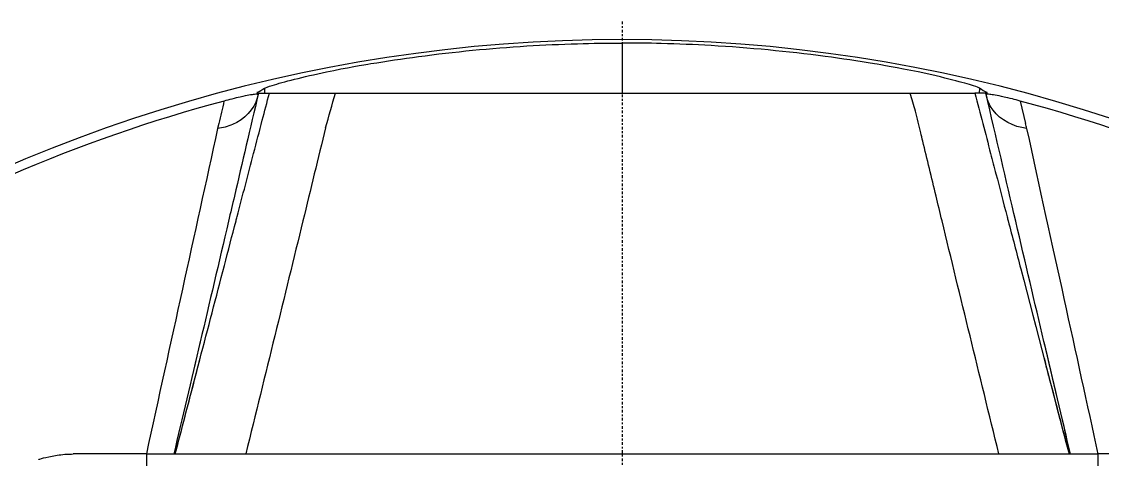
# Model space of a CAD drawing. Header units: millimetres. Extents: x 0 to 4378, y 0 to 2376.
# Drawn here: x 743.8 to 804, y 2229.5 to 2253.8 of the extents above; entities that cross this region are included whole.
import ezdxf

# ---------------------------------------------------------------- set-up
doc = ezdxf.new("R2010")
doc.units = ezdxf.units.MM
doc.header["$LTSCALE"] = 0.2
doc.linetypes.add('CENTER2', pattern=[1.125, 0.75, -0.125, 0.125, -0.125])
doc.layers.add('02_Center Line', color=1, linetype='CENTER2')

# ---------------------------------------------------------------- blocks, each defined once
blk = doc.blocks.new('A$C67cfe5fe')
for p, q in [((-0.001, 86.221), (-0.001, 83.429)), ((-19.924, 83.702), (-19.914, 83.429)), ((19.914, 83.429), (19.924, 83.702)), ((-20.331, 83.47), (-20.343, 83.464)), ((-20.343, 83.464), (-20.32, 83.469)), ((-20.331, 83.467), (-20.331, 83.47)), ((-20.278, 83.355), (-20.325, 83.15)), ((-20.281, 83.361), (-20.321, 83.429)), ((-20.321, 83.429), (-20.26, 83.429)), ((-20.32, 83.469), (-20.296, 83.429)), ((-20.26, 83.429), (-19.651, 83.429)), ((-19.651, 83.429), (-19.651, 83.429)), ((-17.191, 83.429), (-15.974, 83.429)), ((-13.526, 83.429), (-0.001, 83.429)), ((-0.001, 83.429), (12.151, 83.429)), ((20.26, 83.429), (19.651, 83.429)), ((20.321, 83.429), (20.26, 83.429)), ((20.325, 83.15), (20.277, 83.355)), ((20.321, 83.429), (20.281, 83.361)), ((20.295, 83.429), (20.319, 83.469)), ((20.331, 83.47), (20.343, 83.464)), ((20.331, 83.47), (20.331, 83.467)), ((22.176, 82.995), (22.469, 81.739)), ((-22.47, 81.739), (-22.534, 81.466)), ((-26.5, 63.358), (-30.584, 63.358)), ((-26.5, 63.358), (26.5, 63.358)), ((-26.5, 63.358), (-26.5, 61.358)), ((30.584, 63.358), (26.5, 63.358)), ((26.5, 63.358), (26.5, 61.358))]:
    blk.add_line(p, q)
for radius, start, end in [(86.413, 313.06048, 226.93952), (85.907, 104.96021, 121.79522), (85.907, 58.20478, 75.04073)]:
    blk.add_arc((0, 0), radius, start, end)
for centre, major_axis, ratio, start_param, end_param in [((-23.152, 84.222), (2.922, -0.682), 0.826811, 6.207221, 6.23663), ((-28.488, 81.117), (8.212, 2.234), 0.036239, 0.011099, 0.028516), ((-1043.428, 82.514), (-878.386, -813.084), 0.7505, 2.251117, 2.252947), ((-165.216, 58.247), (-174.287, 82.592), 0.855052, 3.790068, 3.796006), ((23.152, 84.222), (-2.922, -0.682), 0.82681, 0.046555, 0.075938), ((29.216, 80.919), (-8.94, 2.433), 0.034731, 6.255873, 6.27243), ((1.156, 4.55), (-19.994, -78.712), 0.998328, 3.151853, 3.152156), ((283.399, -1076.897), (165.083, -1388.372), 0.225763, 3.69718, 3.69882), ((-13.103, 1.663), (-88.845, 11.275), 0.989065, 4.43228, 4.432291), ((-271.957, 70.32), (296.863, -15.026), 0.556969, 0.15781, 0.159464)]:
    blk.add_ellipse(centre, major_axis=major_axis, ratio=ratio, start_param=start_param, end_param=end_param)
for points, knots in [([(-19.924, 83.702), (-19.868, 83.737), (-19.72, 83.792), (-19.192, 83.958), (-18.766, 84.077), (-17.73, 84.337), (-17.125, 84.478), (-15.34, 84.852), (-14.373, 85.014), (-13.117, 85.221), (-12.233, 85.352), (-9.341, 85.737), (-7.324, 85.933), (-4.366, 86.115), (-3.429, 86.158), (-1.661, 86.209), (-0.831, 86.221), (-0.001, 86.221)], [-1.707301, -1.707301, -1.707301, -1.707301, -1.65374, -1.65374, -1.586153, -1.586153, -1.520058, -1.520058, -1.405944, -1.405944, -1.138062, -1.138062, -0.530518, -0.530518, -0.248968, -0.248968, -0.000001, -0.000001, -0.000001, -0.000001]), ([(19.924, 83.702), (19.875, 83.732), (19.757, 83.778), (19.311, 83.923), (18.911, 84.037), (17.843, 84.312), (17.171, 84.468), (15.363, 84.848), (14.397, 85.01), (13.14, 85.218), (12.227, 85.354), (9.2, 85.755), (7.08, 85.956), (4.03, 86.132), (3.106, 86.17), (1.454, 86.212), (0.726, 86.221), (-0.001, 86.221)], [0.000001, 0.000001, 0.000001, 0.000001, 0.151148, 0.151148, 0.371593, 0.371593, 0.626473, 0.626473, 1.045564, 1.045564, 2.146953, 2.146953, 4.688353, 4.688353, 5.791915, 5.791915, 6.660221, 6.660221, 6.660221, 6.660221]), ([(-20.26, 83.429), (-20.717, 81.472), (-21.162, 79.566), (-21.597, 77.711), (-21.707, 77.241), (-21.816, 76.773), (-21.925, 76.309), (-23.01, 71.68), (-24.024, 67.377), (-24.976, 63.358)], [0, 0, 0, 0, 0.25, 0.25, 0.25, 0.3134696, 0.3134696, 0.3134696, 0.9460788, 0.9460788, 0.9460788, 0.9460788]), ([(-24.894, 63.358), (-23.982, 66.851), (-23.069, 70.343), (-22.157, 73.836), (-21.94, 74.667), (-21.723, 75.497), (-21.506, 76.328), (-21.486, 76.406), (-21.466, 76.484), (-21.445, 76.562), (-21.139, 77.733), (-20.833, 78.905), (-20.527, 80.078), (-20.365, 80.695), (-20.204, 81.312), (-20.043, 81.929), (-19.912, 82.429), (-19.782, 82.929), (-19.651, 83.429)], [0.1480483, 0.1480483, 0.1480483, 0.1480483, 0.5929596, 0.5929596, 0.5929596, 0.6987233, 0.6987233, 0.6987233, 0.7086547, 0.7086547, 0.7086547, 0.857866, 0.857866, 0.857866, 0.9363751, 0.9363751, 0.9363751, 1, 1, 1, 1]), ([(-20.325, 83.15), (-20.502, 82.553), (-21.018, 81.979), (-21.701, 81.688), (-21.966, 81.575), (-22.249, 81.502), (-22.53, 81.466)], [0, 0, 0, 0, 0.721133, 0.721133, 0.721133, 1, 1, 1, 1]), ([(-20.282, 83.359), (-20.3, 83.372), (-20.359, 83.376), (-20.56, 83.354), (-20.658, 83.34), (-20.913, 83.294), (-21.069, 83.263), (-21.406, 83.188), (-21.566, 83.151), (-21.88, 83.072), (-22.032, 83.033), (-22.176, 82.993)], [0.0254722, 0.0254722, 0.0254722, 0.0254722, 0.1687494, 0.1687494, 0.2531241, 0.2531241, 0.3374988, 0.3374988, 0.3905823, 0.3905823, 0.4345618, 0.4345618, 0.4345618, 0.4345618]), ([(-19.651, 83.429), (-19.633, 83.429), (-19.539, 83.429), (-19.209, 83.429), (-18.97, 83.429), (-18.369, 83.429), (-17.969, 83.429), (-17.175, 83.429), (-16.687, 83.429), (-15.974, 83.429)], [-1.628416, -1.628416, -1.628416, -1.628416, -1.143091, -1.143091, -0.655922, -0.655922, -0.223229, -0.223229, -0.000017, -0.000017, -0.000017, -0.000017]), ([(-15.973, 83.429), (-14.711, 83.429), (-13.435, 83.429), (-12.157, 83.429), (-12.102, 83.429), (-12.046, 83.429), (-11.99, 83.429), (-10.698, 83.429), (-9.406, 83.429), (-8.113, 83.429), (-8.071, 83.429), (-8.029, 83.429), (-7.987, 83.429), (-6.68, 83.429), (-5.372, 83.429), (-4.063, 83.429), (-2.713, 83.429), (-1.362, 83.429), (-0.01, 83.429), (0.005, 83.429), (0.02, 83.429), (0.034, 83.429), (1.37, 83.429), (2.705, 83.429), (4.04, 83.429), (5.383, 83.429), (6.726, 83.429), (8.066, 83.429), (8.078, 83.429), (8.091, 83.429), (8.103, 83.429), (9.427, 83.429), (10.749, 83.429), (12.071, 83.429), (12.098, 83.429), (12.125, 83.429), (12.152, 83.429), (13.459, 83.429), (14.766, 83.429), (16.051, 83.429)], [0.0000002, 0.0000002, 0.0000002, 0.0000002, 0.1197627, 0.1197627, 0.1197627, 0.125, 0.125, 0.125, 0.246087, 0.246087, 0.246087, 0.25, 0.25, 0.25, 0.3724227, 0.3724227, 0.3724227, 0.4986303, 0.4986303, 0.4986303, 0.5, 0.5, 0.5, 0.6246397, 0.6246397, 0.6246397, 0.75, 0.75, 0.75, 0.7511764, 0.7511764, 0.7511764, 0.875, 0.875, 0.875, 0.8775503, 0.8775503, 0.8775503, 1, 1, 1, 1]), ([(16.051, 83.429), (16.564, 83.429), (17.054, 83.429), (17.946, 83.429), (18.349, 83.429), (18.982, 83.429), (19.217, 83.429), (19.54, 83.429), (19.632, 83.429), (19.651, 83.429)], [-0.6621412, -0.6621412, -0.6621412, -0.6621412, -0.5000047, -0.5000047, -0.3301858, -0.3301858, -0.164801, -0.164801, -0.0000073, -0.0000073, -0.0000073, -0.0000073]), ([(19.651, 83.429), (19.942, 82.312), (20.234, 81.194), (20.526, 80.077), (20.625, 79.698), (20.724, 79.319), (20.823, 78.941), (21.031, 78.147), (21.238, 77.353), (21.445, 76.56), (21.465, 76.483), (21.486, 76.405), (21.506, 76.328), (21.738, 75.44), (21.97, 74.553), (22.201, 73.665), (23.099, 70.229), (23.996, 66.793), (24.894, 63.358)], [0, 0, 0, 0, 0.1421653, 0.1421653, 0.1421653, 0.1903786, 0.1903786, 0.1903786, 0.2914093, 0.2914093, 0.2914093, 0.3012827, 0.3012827, 0.3012827, 0.4143343, 0.4143343, 0.4143343, 0.8520397, 0.8520397, 0.8520397, 0.8520397]), ([(24.976, 63.358), (24.02, 67.393), (23.006, 71.698), (21.926, 76.304), (21.387, 78.604), (20.831, 80.979), (20.26, 83.429)], [0.1288846, 0.1288846, 0.1288846, 0.1288846, 0.7099515, 0.7099515, 0.7099515, 1, 1, 1, 1]), ([(22.176, 82.995), (22.031, 83.033), (21.88, 83.073), (21.565, 83.151), (21.406, 83.188), (21.068, 83.264), (20.912, 83.295), (20.657, 83.34), (20.56, 83.355), (20.359, 83.377), (20.299, 83.372), (20.281, 83.359)], [1.0559332, 1.0559332, 1.0559332, 1.0559332, 1.0999322, 1.0999322, 1.1530157, 1.1530157, 1.2373903, 1.2373903, 1.321765, 1.321765, 1.4650561, 1.4650561, 1.4650561, 1.4650561]), ([(22.529, 81.466), (21.803, 81.559), (21.073, 81.937), (20.664, 82.48), (20.506, 82.69), (20.393, 82.919), (20.325, 83.15)], [0, 0, 0, 0, 0.721254, 0.721254, 0.721254, 1, 1, 1, 1]), ([(20.986, 63.358), (19.899, 67.787), (18.841, 72.118), (17.82, 76.328), (17.708, 76.79), (17.596, 77.251), (17.485, 77.71), (17.236, 78.736), (16.99, 79.755), (16.745, 80.766), (16.708, 80.92), (16.671, 81.073), (16.635, 81.226), (16.54, 81.628), (16.441, 82.029), (16.345, 82.428)], [0.2064405, 0.2064405, 0.2064405, 0.2064405, 0.7390031, 0.7390031, 0.7390031, 0.7974935, 0.7974935, 0.7974935, 0.9281604, 0.9281604, 0.9281604, 0.9479899, 0.9479899, 0.9479899, 1, 1, 1, 1]), ([(-16.519, 81.513), (-16.933, 79.808), (-17.354, 78.079), (-17.782, 76.328), (-18.807, 72.128), (-19.872, 67.795), (-20.967, 63.358)], [0, 0, 0, 0, 0.2313914, 0.2313914, 0.2313914, 0.7861688, 0.7861688, 0.7861688, 0.7861688]), ([(-24.894, 63.358), (-24.529, 64.756), (-24.163, 66.155), (-23.798, 67.554), (-23.699, 67.934), (-23.599, 68.314), (-23.5, 68.694)], [0.1475735, 0.1475735, 0.1475735, 0.1475735, 0.3260084, 0.3260084, 0.3260084, 0.3744955, 0.3744955, 0.3744955, 0.3744955]), ([(23.5, 68.693), (23.599, 68.316), (23.697, 67.939), (23.795, 67.562), (24.162, 66.16), (24.528, 64.759), (24.893, 63.358)], [0.6256155, 0.6256155, 0.6256155, 0.6256155, 0.6737159, 0.6737159, 0.6737159, 0.852545, 0.852545, 0.852545, 0.852545]), ([(-32.5, 63.06), (-32.5, 63.06), (-32.498, 63.06), (-32.479, 63.066), (-32.428, 63.082), (-32.216, 63.142), (-32.013, 63.195), (-31.515, 63.289), (-31.235, 63.329), (-30.813, 63.354), (-30.7, 63.358), (-30.584, 63.358)], [1.6000807, 1.6000807, 1.6000807, 1.6000807, 1.6187246, 1.6187246, 1.7008007, 1.7008007, 1.8260436, 1.8260436, 1.9370582, 1.9370582, 1.9761784, 1.9761784, 1.9761784, 1.9761784])]:
    blk.add_open_spline(points, degree=3, knots=knots)
for points in [[(-20.331, 83.47), (-20.181, 83.551), (-20.045, 83.629), (-19.924, 83.702)], [(19.924, 83.702), (20.045, 83.629), (20.181, 83.551), (20.331, 83.47)], [(-22.53, 81.466), (-23.83, 75.562), (-25.145, 69.566), (-26.501, 63.358)], [(22.529, 81.466), (23.979, 74.886), (25.3, 68.854), (26.501, 63.356)], [(-23.5, 69.608), (-24.008, 67.452), (-24.5, 65.368), (-24.977, 63.358)], [(24.977, 63.356), (24.502, 65.362), (24.01, 67.443), (23.502, 69.599)]]:
    blk.add_open_spline(points, degree=3)
at = {"layer": '02_Center Line'}
blk.add_line((0, 87.413), (0, -87.413), dxfattribs=at)

msp = doc.modelspace()

# ---------------------------------------------------------------- block references
msp.add_blockref('A$C67cfe5fe', (777.219, 2166.397))

doc.saveas('drawing.dxf')
